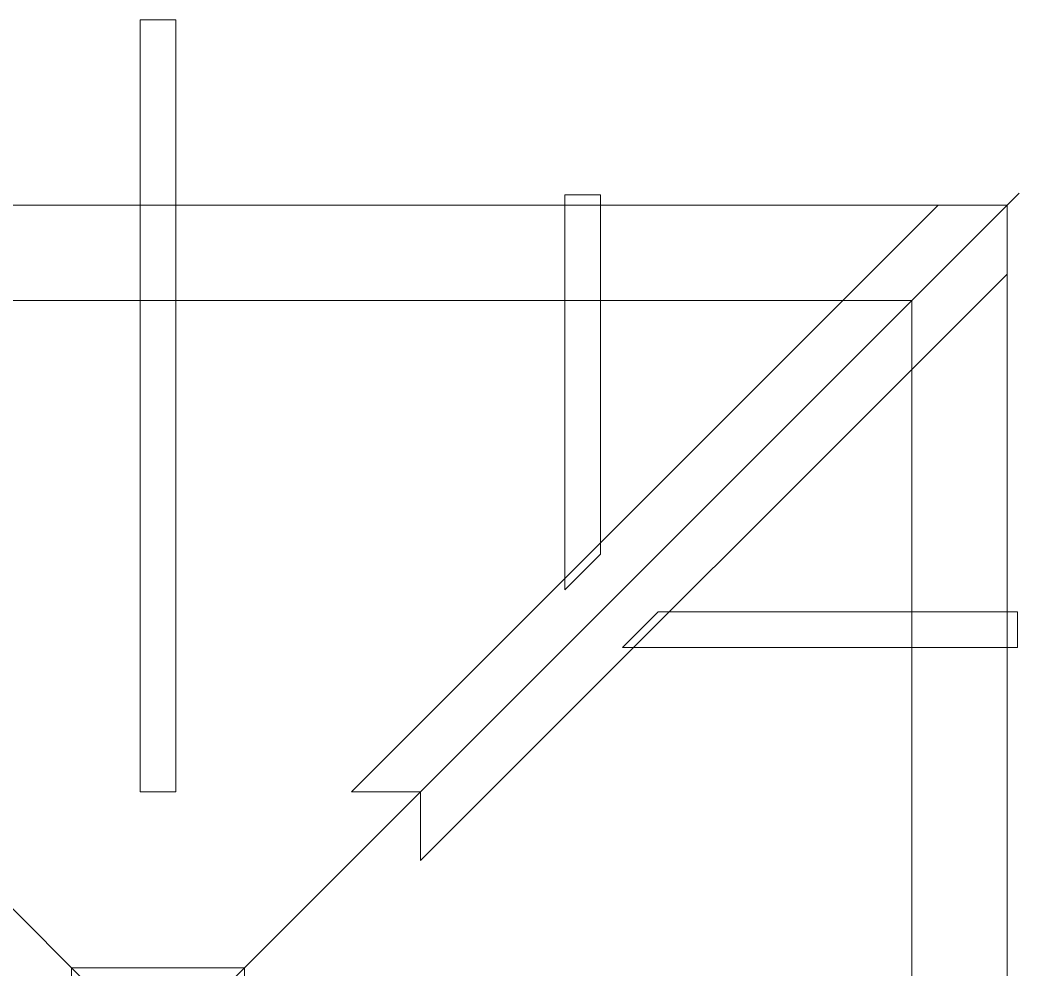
# Model space of a CAD drawing. Header units: inches. Extents: x -956 to 1409, y -1111 to 895.
# Drawn here: x -785.9 to -719.6, y -703.4 to -640.4 of the extents above; entities that cross this region are included whole.
import ezdxf

# ---------------------------------------------------------------- set-up
doc = ezdxf.new("R2010")
doc.units = ezdxf.units.IN
doc.header["$MEASUREMENT"] = 0
for name, color, linetype, lineweight in [('A-DETL-GENF', 92, 'Continuous', 13), ('A-GLAZ', 151, 'Continuous', 13), ('S-BEAM', 12, 'Continuous', 13)]:
    doc.layers.add(name, color=color, linetype=linetype, lineweight=lineweight)

# ---------------------------------------------------------------- blocks, each defined once
blk = doc.blocks.new('Skylight-Wasco-Extended_Pyramid_System - Exst 5_12 8th-923633-8TH FLOOR TELECOM UNDERFLOOR ROUTING PLAN')
at = {"layer": 'A-DETL-GENF', "color": 53, "lineweight": 9}
for p, q in [((1.189, 86.618), (-1.189, 86.618)), ((-1.189, 86.618), (-1.189, 35.416)), ((1.189, 35.416), (1.189, 86.618)), ((-1.189, 35.416), (1.189, 35.416))]:
    blk.add_line(p, q, dxfattribs=at)
at = {"layer": 'A-GLAZ', "color": 53, "lineweight": 9}
for p, q in [((56.335, 74.335), (-56.335, 74.335)), ((56.335, -74.335), (56.335, 74.335)), ((-50, 68), (50, 68)), ((50, 68), (50, -68))]:
    blk.add_line(p, q, dxfattribs=at)
at = {"layer": 'S-BEAM', "color": 53, "lineweight": 9}
for p, q in [((0, 18), (-57.12, 75.12)), ((0, 18), (57.12, 75.12)), ((29.357, 75.008), (26.978, 75.008)), ((26.978, 75.008), (26.978, 48.806)), ((29.357, 51.185), (29.357, 75.008)), ((51.763, 74.335), (12.844, 35.416)), ((56.335, 74.335), (51.763, 74.335)), ((56.335, 69.763), (56.335, 74.335)), ((17.416, 30.844), (56.335, 69.763)), ((26.978, 48.806), (29.357, 51.185)), ((33.185, 47.357), (30.806, 44.978)), ((57.008, 47.357), (33.185, 47.357)), ((57.008, 44.978), (57.008, 47.357)), ((30.806, 44.978), (57.008, 44.978)), ((12.844, 35.416), (17.416, 35.416)), ((17.416, 35.416), (17.416, 30.844)), ((-5.73, 23.73), (-5.73, -23.73)), ((5.73, 23.73), (-5.73, 23.73)), ((5.73, -23.73), (5.73, 23.73))]:
    blk.add_line(p, q, dxfattribs=at)
blk = doc.blocks.new('18433_1 - AEO NY - CENTRAL_rvt-1-8TH FLOOR TELECOM UNDERFLOOR ROUTING PLAN')
at = {"color": 53, "lineweight": 9}
blk.add_blockref('Skylight-Wasco-Extended_Pyramid_System - Exst 5_12 8th-923633-8TH FLOOR TELECOM UNDERFLOOR ROUTING PLAN', (-776.692, -727.02), dxfattribs=at)

msp = doc.modelspace()

# ---------------------------------------------------------------- block references
at = {"lineweight": 5}
msp.add_blockref('18433_1 - AEO NY - CENTRAL_rvt-1-8TH FLOOR TELECOM UNDERFLOOR ROUTING PLAN', (0, 0), dxfattribs=at)

doc.saveas('drawing.dxf')
